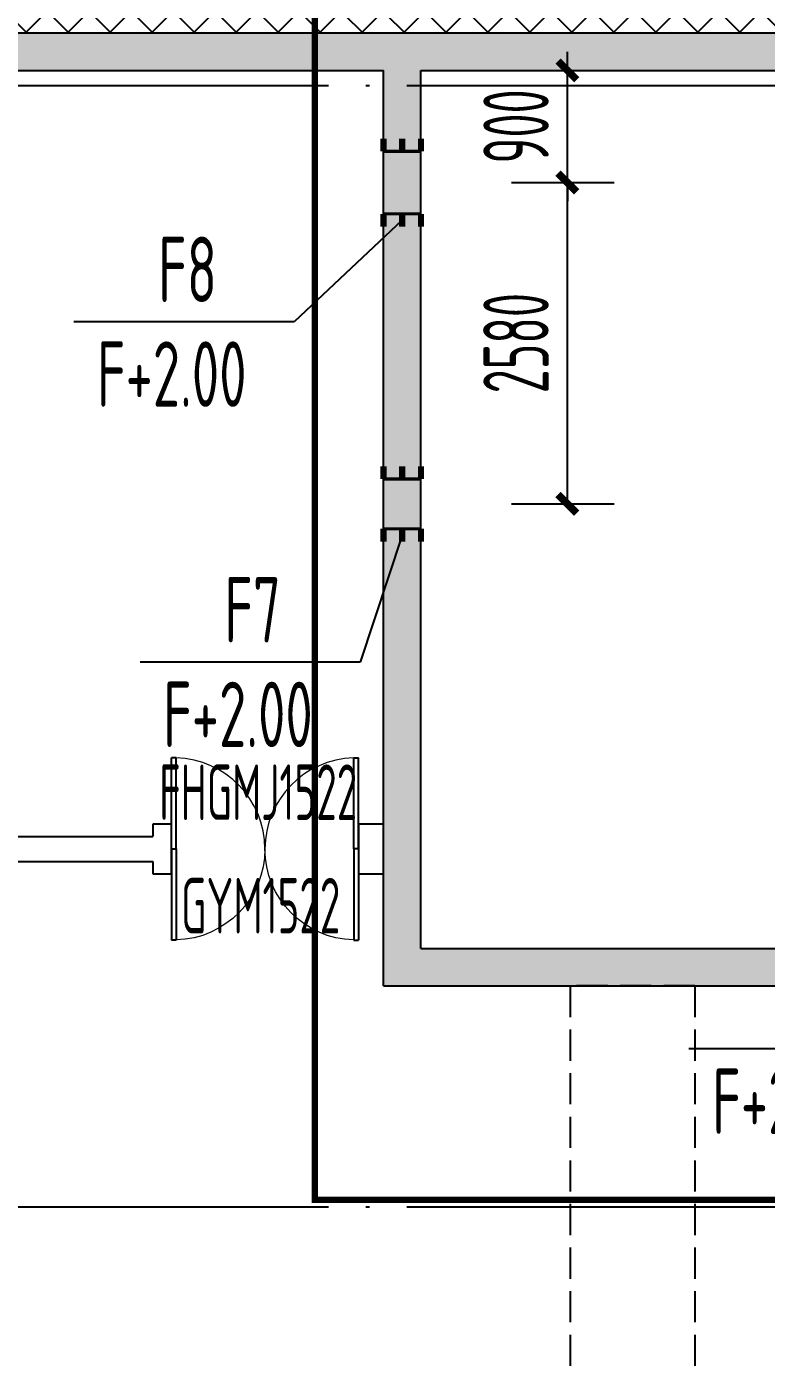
# Model space of a CAD drawing. Extents: x -473190 to 2138458, y -81875 to 2633646.
# Drawn here: x 1032846 to 1038779, y 91673 to 102417 of the extents above; entities that cross this region are included whole.
import ezdxf

# ---------------------------------------------------------------- set-up
doc = ezdxf.new("R2010")
doc.units = 0
doc.header["$LTSCALE"] = 1000
for name, pattern in [('CONTINOUS', [0]), ('DASH', [0.35, 0.25, -0.1]), ('DOTE', [2.42, 2, -0.2, 0.02, -0.2])]:
    doc.linetypes.add(name, pattern=pattern)
for name, color, linetype in [('A-PUB_HATCH', 8, 'Continuous'), ('A-WALL', 2, 'Continuous'), ('CASING-TEXT', 1, 'CONTINOUS'), ('DOOR_FIRE', 4, 'Continuous'), ('DOOR_FIRE_TEXT', 7, 'Continuous'), ('DOTE', 1, 'DOTE'), ('PUB_HATCH', 8, 'Continuous'), ('RF-KBGQ', 15, 'Continuous'), ('RF-QT', 30, 'Continuous'), ('TH_TEXT', 7, 'Continuous'), ('图层1', 7, 'Continuous'), ('水套管', 1, 'Continuous'), ('索引线', 252, 'Continuous')]:
    doc.layers.add(name, color=color, linetype=linetype)
doc.layers.add('预留穿墙', color=1, linetype='CONTINOUS', lineweight=13)
doc.styles.add('_TCH_DIM_T3', font='tssdeng.shx', dxfattribs={"width": 0.564706, "bigfont": '@@@tssdchn.shx'})
doc.styles.add('_TCH_WINDOW', font='tssdeng.shx', dxfattribs={"width": 0.8, "height": 3.5, "bigfont": 'tssdchn.shx'})
doc.styles.add('TYDG_02', font='TSSDENG', dxfattribs={"width": 0.8, "bigfont": 'TSSDCHN'})
doc.dimstyles.new('_TCH_ARCH&&150', dxfattribs={"dimtxt": 525, "dimasz": 150, "dimexe": 375, "dimexo": 450, "dimgap": 150, "dimtad": 1, "dimdec": 0, "dimzin": 0, "dimdsep": 46, "dimtxsty": '_TCH_DIM_T3', "dimblk": 'ARCHTICK', "dimcen": 0.09, "dimclrt": 7, "dimazin": 2, "dimtfac": 1, "dimtdec": 0, "dimtix": 1, "dimtmove": 2, "dimatfit": 3, "dimfxl": 0, "dimtolj": 1, "dimtzin": 0, "dimarcsym": 0})

# ---------------------------------------------------------------- blocks, each defined once
blk = doc.blocks.new('$DorLib2D$00000002')
for p, q in [((-0.5, 0), (-0.5, 0.4875)), ((-0.475, 0.4875), (-0.5, 0.4875)), ((-0.475, 0), (-0.475, 0.4875)), ((0.475, 0), (0.475, 0.4875)), ((0.475, 0.4875), (0.5, 0.4875)), ((0.5, 0), (0.5, 0.4875)), ((-0.5, 0), (-0.475, 0)), ((0.5, 0), (0.475, 0))]:
    blk.add_line(p, q)
at = {"lineweight": 13}
for centre, start, end in [((-0.4875, 0), 0, 88.53072), ((0.4875, 0), 91.46928, 180)]:
    blk.add_arc(centre, 0.4875, start, end, dxfattribs=at)
blk = doc.blocks.new('afasgasg')
at = {"layer": 'A-PUB_HATCH'}
for points in [[(446373.2, -713335.2), (446373.2, -713635.2), (451598.2, -713635.2), (451748.2, -713535.2), (451748.2, -713335.2)], [(451748.2, -713535.2), (451898.2, -713635.2), (459073.2, -713635.2), (459239.8, -713535.2), (459273.2, -713335.2), (451748.2, -713335.2)], [(451898.2, -720685.2), (451598.2, -720985.2), (455748.2, -720985.2), (455748.2, -720785.2), (455598.2, -720685.2)]]:
    blk.add_hatch(color=256, dxfattribs=at).paths.add_polyline_path(points)
at = {"layer": 'PUB_HATCH'}
for points in [[(451598.2, -719885.2), (451898.2, -719885.2), (451898.2, -713635.2), (451748.2, -713535.2), (451598.2, -713635.2)], [(451598.2, -720985.2), (451898.2, -720685.2), (451898.2, -719885.2), (451598.2, -719885.2)]]:
    blk.add_hatch(color=256, dxfattribs=at).paths.add_polyline_path(points)
at = {"layer": 'A-WALL'}
for p, q in [((449898.2, -719685.2), (449748.2, -719685.2)), ((449748.2, -719685.2), (449748.2, -719785.2)), ((449898.2, -720085.2), (449898.2, -719685.2)), ((451598.2, -719685.2), (451398.2, -719685.2)), ((451398.2, -719685.2), (451398.2, -720085.2)), ((446473.2, -719785.2), (449748.2, -719785.2)), ((446373.2, -719985.2), (449748.2, -719985.2)), ((449748.2, -719985.2), (449748.2, -720085.2)), ((449748.2, -720085.2), (449898.2, -720085.2)), ((451398.2, -720085.2), (451598.2, -720085.2))]:
    blk.add_line(p, q, dxfattribs=at)
at = {"layer": 'RF-QT'}
for p, q in [((446373.2, -713335.2), (451748.2, -713335.2)), ((451748.2, -713335.2), (459273.2, -713335.2)), ((446373.2, -713635.2), (451598.2, -713635.2)), ((451598.2, -719885.2), (451598.2, -713635.2)), ((451898.2, -719885.2), (451898.2, -713635.2)), ((451898.2, -713635.2), (459073.2, -713635.2)), ((451598.2, -720985.2), (451598.2, -719885.2)), ((451898.2, -720685.2), (451898.2, -719885.2)), ((451898.2, -720685.2), (455598.2, -720685.2)), ((451598.2, -720985.2), (455748.2, -720985.2))]:
    blk.add_line(p, q, dxfattribs=at)
at = {"layer": 'DOOR_FIRE'}
ref = blk.add_blockref('$DorLib2D$00000002', (450648.2, -719885.2), dxfattribs=dict(at, xscale=1500, yscale=-1500, zscale=400))
ref.add_attrib('A', 'FHGMJ1522', (449800.1, -719653), dxfattribs={"layer": 'DOOR_FIRE_TEXT', "height": 446.25, "style": '_TCH_WINDOW', "width": 0.564706})
ref = blk.add_blockref('$DorLib2D$00000002', (450648.2, -719885.2), dxfattribs=dict(at, xscale=1500, yscale=1500, zscale=100))
ref.add_attrib('A', 'GYM1522', (449974.6, -720563.8), dxfattribs={"layer": 'DOOR_FIRE_TEXT', "height": 446.25, "style": '_TCH_WINDOW', "width": 0.564706})
blk = doc.blocks.new('zsgc')
at = {"layer": 'RF-KBGQ', "color": 15, "linetype": 'DASH'}
for p, q in [((-256044.5, -221907.7), (-234619.5, -221907.7)), ((-256044.5, -221907.7), (-256044.5, -222907.7)), ((-256044.5, -222907.7), (-234619.5, -222907.7))]:
    blk.add_line(p, q, dxfattribs=at)
blk = doc.blocks.new('ADFASDF')
h = blk.add_hatch()
h.set_pattern_fill('ANSI37', color=8, scale=150)
h.set_pattern_definition([(45, (0, 0), (-168.3798, 168.3798), []), (135, (0, 0), (-168.3798, -168.3798), [])])
h.paths.add_polyline_path([(521397, 239186), (521397, 224886), (539697, 224886), (539697, 169261), (524947, 169261), (524947, 171211), (527822, 171211), (527922, 176611), (501318, 176611), (501125, 109884), (530547, 109887), (530547, 107449), (538188, 100503), (536147, 98236), (540086, 94690), (517812, 69953), (517812, 59790), (482108, 20136), (405247, 20136), (405247, 26086), (391997, 40436), (391997, 64736), (399997, 64738), (399997, 239186), (409022, 239186)])
blk.add_lwpolyline([(539697, 224886), (539697, 169261), (524947, 169261), (524947, 171211), (527822, 171211), (527922, 176611), (501318, 176611), (501125, 109884), (530547, 109887), (530547, 107449), (538188, 100503), (536147, 98236), (540086, 94690), (517812, 69953), (517812, 59790), (482108, 20136), (405247, 20136), (405247, 26086), (391997, 40436), (391997, 64736), (399997, 64738), (399997, 239186)])
blk = doc.blocks.new('A$C26D95103')
at = {"layer": '水套管'}
blk.add_line((-79927, -65429.2), (-81699.7, -65429.2), dxfattribs=at)
at = {"layer": 'TH_TEXT', "style": 'TYDG_02', "width": 0.64}
blk.add_text('F+2.70', height=525, dxfattribs=at).set_placement((-81511.2, -66111.7))
blk = doc.blocks.new('_ArchTick')
at = {"color": 0, "linetype": 'ByBlock', "const_width": 0.4}
blk.add_lwpolyline([(-0.5, -0.5), (0.5, 0.5)], dxfattribs=at)
blk = doc.blocks.new('*D5883')
at = {"layer": 'CASING-TEXT', "color": 0, "lineweight": -2, "transparency": 16777216}
for p, q in [((-83123, -58475), (-82300, -58475)), ((-82675, -61055), (-82675, -58475)), ((-83123, -61055), (-82300, -61055))]:
    blk.add_line(p, q, dxfattribs=at)
at = {"layer": 'Defpoints', "color": 0, "transparency": 16777216}
for p in [(-83573, -58475), (-82675, -58475), (-83573, -61055)]:
    blk.add_point(p, dxfattribs=at)
at = {"layer": 'CASING-TEXT', "color": 0, "lineweight": -2, "transparency": 16777216, "xscale": 150, "yscale": 150, "zscale": 150}
for p, rotation in [((-82675, -58475), 90), ((-82675, -61055), 270)]:
    blk.add_blockref('_ArchTick', p, dxfattribs=dict(at, rotation=rotation))
at = {"layer": 'CASING-TEXT', "color": 7, "transparency": 16777216, "insert": (-83087, -59765), "char_height": 525, "attachment_point": 5, "rotation": 90, "style": '_TCH_DIM_T3'}
blk.add_mtext('\\A1;2580', dxfattribs=at)
blk = doc.blocks.new('*D5884')
at = {"layer": 'CASING-TEXT', "color": 0, "lineweight": -2, "transparency": 16777216}
for p, q in [((-82675, -57575), (-82675, -57425)), ((-83123, -57575), (-82300, -57575)), ((-82675, -58475), (-82675, -57575)), ((-83123, -58475), (-82300, -58475)), ((-82675, -58475), (-82675, -58625))]:
    blk.add_line(p, q, dxfattribs=at)
at = {"layer": 'Defpoints', "color": 0, "transparency": 16777216}
for p in [(-83573, -57575), (-82675, -57575), (-83573, -58475)]:
    blk.add_point(p, dxfattribs=at)
at = {"layer": 'CASING-TEXT', "color": 0, "lineweight": -2, "transparency": 16777216, "xscale": 150, "yscale": 150, "zscale": 150}
for p, rotation in [((-82675, -57575), 270), ((-82675, -58475), 90)]:
    blk.add_blockref('_ArchTick', p, dxfattribs=dict(at, rotation=rotation))
at = {"layer": 'CASING-TEXT', "color": 7, "transparency": 16777216, "insert": (-83087, -58025), "char_height": 525, "attachment_point": 5, "rotation": 90, "style": '_TCH_DIM_T3'}
blk.add_mtext('\\A1;900', dxfattribs=at)
blk = doc.blocks.new('A$C77B03727')
at = {"layer": 'CASING-TEXT'}
for p, q in [((-84000, -58778.2), (-84868.6, -59593.3)), ((-84000, -58778.2), (-84868.6, -59593.3)), ((-84868.6, -59593.3), (-86635.2, -59593.3)), ((-84000, -61306.1), (-84337.6, -62325.1)), ((-84000, -61306.1), (-84337.6, -62325.1)), ((-84337.6, -62325.1), (-86104.2, -62325.1))]:
    blk.add_line(p, q, dxfattribs=at)
at = {"layer": '预留穿墙'}
for points, const_width in [([(-84150, -58225), (-84150, -58122.9)], 50), ([(-84000, -58225), (-84000, -58122.9)], 50), ([(-83850, -58225), (-83850, -58122.9)], 50), ([(-83850, -58225), (-84150, -58225)], 25), ([(-84150, -58727.1), (-84150, -58829.3)], 50), ([(-83850, -58727.1), (-84150, -58727.1)], 25), ([(-84000, -58727.1), (-84000, -58829.3)], 50), ([(-83850, -58727.1), (-83850, -58829.3)], 50), ([(-84150, -60855), (-84150, -60752.9)], 50), ([(-84000, -60855), (-84000, -60752.9)], 50), ([(-83850, -60855), (-83850, -60752.9)], 50), ([(-83850, -60855), (-84150, -60855)], 25), ([(-84150, -61255), (-84150, -61357.1)], 50), ([(-83850, -61255), (-84150, -61255)], 25), ([(-84000, -61255), (-84000, -61357.1)], 50), ([(-83850, -61255), (-83850, -61357.1)], 50)]:
    blk.add_lwpolyline(points, dxfattribs=dict(at, const_width=const_width))
at = {"layer": 'TH_TEXT', "style": 'TYDG_02', "width": 0.64}
for s, p in [('F8', (-85958.7, -59435.8)), ('F+2.00', (-86449.8, -60275.8)), ('F7', (-85427.7, -62167.6)), ('F+2.00', (-85918.8, -63007.6))]:
    blk.add_text(s, height=525, dxfattribs=at).set_placement(p)
at = {"layer": 'CASING-TEXT'}
for p1, p2, picture, middle in [((-83573.1, -58475), (-83573.1, -57575), '*D5884', (-83087.1, -58025)), ((-83573.1, -61055), (-83573.1, -58475), '*D5883', (-83087.1, -59765))]:
    dim = blk.add_aligned_dim(p1=p1, p2=p2, distance=-898.5, dimstyle='_TCH_ARCH&&150', dxfattribs=at)
    dim.commit()
    dim.dimension.update_dxf_attribs({"geometry": picture, "text_midpoint": middle})

msp = doc.modelspace()

# ---------------------------------------------------------------- linework, layer by layer
msp.add_lwpolyline([(1112156.7, 75580.2), (1058245.2, 20445.9), (1054306.6, 23992.3), (1056358.3, 26249), (1048706.7, 33205.4), (1048706.7, 35640.6), (1047031.7, 35643), (1019281.7, 35643), (1019477.2, 102367.4), (1046081.7, 102367.4), (1046081.7, 96967.4), (1043106.7, 96967.4), (1043106.7, 95017.4), (1057856.7, 95017.4), (1057856.7, 150642.4)])
at = {"layer": 'DOTE', "color": 16, "linetype": 'DOTE', "ltscale": 1.5}
for p, q in [((1158685.6, 101942.4), (1017947.4, 101942.4)), ((1158685.6, 92942.4), (1029856.7, 92942.4))]:
    msp.add_line(p, q, dxfattribs=at)
at = {"layer": '图层1', "color": 6, "linetype": 'DASH', "const_width": 50}
msp.add_lwpolyline([(1035156.2, 104143.6), (1046684.5, 104143.6), (1046684.5, 93000.9), (1035156.2, 93000.9)], close=True, dxfattribs=at)

# ---------------------------------------------------------------- block references
at = {"rotation": 270}
msp.add_blockref('zsgc', (1260114.7, -161327.1), dxfattribs=at)
msp.add_blockref('ADFASDF', (518159.5, -74243.9))
at = {"layer": '索引线'}
msp.add_blockref('afasgasg', (584108.5, 815702.6), dxfattribs=at)

# ---------------------------------------------------------------- next in the draw order: block references
msp.add_blockref('A$C26D95103', (1119856.7, 159640.6))

# ---------------------------------------------------------------- next in the draw order: block references
msp.add_blockref('A$C77B03727', (1119858.5, 159642.4))

doc.saveas('drawing.dxf')
